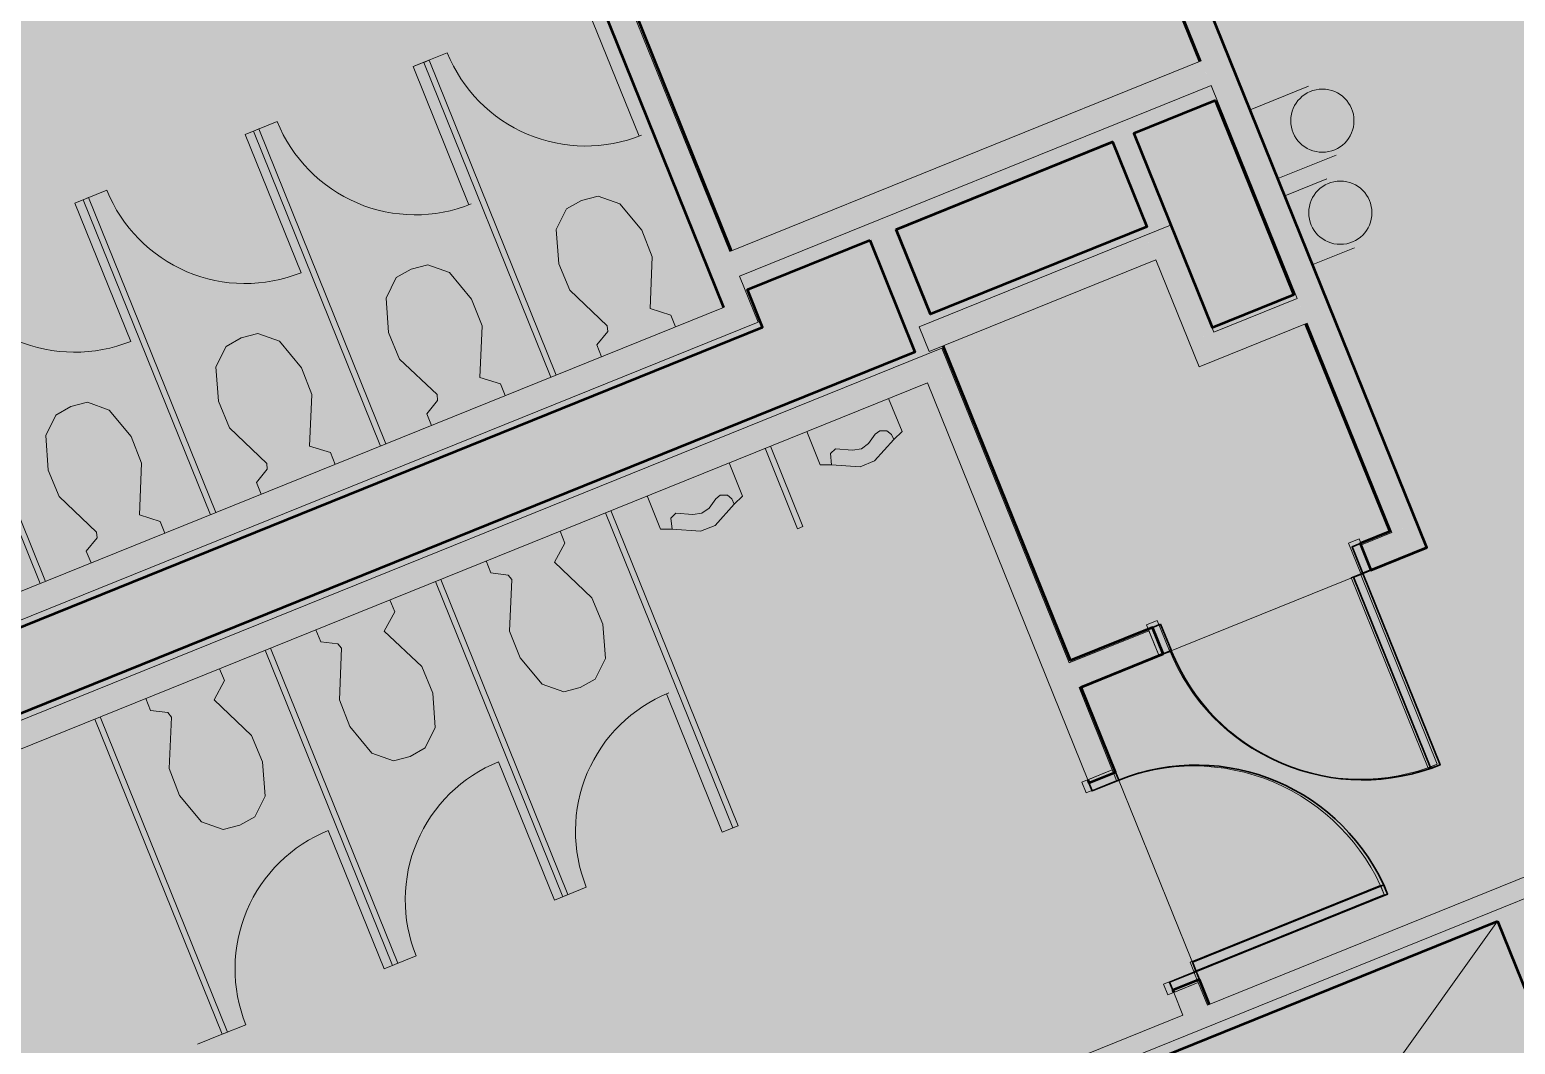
# Model space of a CAD drawing. Header units: inches. Extents: x 2359 to 5358, y 31 to 2545.
# Drawn here: x 4161.8 to 4420.8, y 844.9 to 1021.7 of the extents above; entities that cross this region are included whole.
import ezdxf

# ---------------------------------------------------------------- set-up
doc = ezdxf.new("R2010")
doc.units = ezdxf.units.IN
doc.header["$LTSCALE"] = 48
doc.header["$MEASUREMENT"] = 0
for name, color, linetype, lineweight in [('A-Anno-Nicn', 8, 'Continuous', 9), ('A-DETL-GENF', 247, 'Continuous', 9), ('A-DOOR', 8, 'Continuous', 13), ('A-Door-E', 8, 'Continuous', 30), ('A-DOOR-FRAM', 8, 'Continuous', 20), ('A-Eqpm', 8, 'Continuous', 9), ('A-Eqpm-E', 8, 'Continuous', 9), ('A-WALL', 8, 'Continuous', 13), ('A-Wall-E', 8, 'Continuous', 50), ('A-WALL-PATT', 8, 'Continuous', 13), ('AAHRPP_dwg', 8, 'Continuous', 9), ('I-WALL', 8, 'Continuous', 13)]:
    doc.layers.add(name, color=color, linetype=linetype, lineweight=lineweight)

# ---------------------------------------------------------------- blocks, each defined once
blk = doc.blocks.new('AAHRPP_dwg-4842287-FIRST FLOOR CONSTRUCTION')
at = {"layer": 'A-Wall-E'}
h = blk.add_hatch(color=256, dxfattribs=at)
h.paths.add_polyline_path([(4305.84, 652.06), (4322.34, 658.73), (4322.27, 658.89), (4305.77, 652.23), (4305.84, 652.06)], flags=0)
h.paths.add_polyline_path([(4305.52, 657.12), (4342.23, 671.94), (4304.36, 765.67), (4493.85, 842.23), (4449.87, 951.08), (4440.93, 947.47), (4465.14, 887.53), (4338.11, 836.21), (4349.31, 808.48), (4192.94, 745.31), (4181.64, 773.28), (4163.15, 765.81), (4178.44, 727.97), (4203.28, 738), (4207.85, 726.68), (4267.66, 750.84), (4304.8, 658.89)], flags=0)
h.paths.add_polyline_path([(4346.51, 673.68), (4531.71, 748.5), (4531.65, 748.67), (4346.62, 673.92), (4310.66, 762.93), (4495.68, 837.69), (4495.58, 837.94), (4310.38, 763.11), (4346.45, 673.83)], flags=0)
h.paths.add_polyline_path([(4175.82, 722.92), (4201.42, 733.26), (4201.34, 733.45), (4175.74, 723.1), (4175.79, 722.99)], flags=0)
h.paths.add_polyline_path([(4499.71, 730.38), (4534.91, 744.6), (4534.84, 744.78), (4499.64, 730.55)], flags=0)
h.paths.add_polyline_path([(4535.6, 744.88), (4535.84, 744.98), (4535.77, 745.15), (4535.53, 745.06), (4535.57, 744.96)], flags=0)
h.paths.add_polyline_path([(4531.21, 750.93), (4535.85, 752.8), (4535.37, 753.98), (4530.74, 752.11), (4530.8, 751.95)], flags=0)
h.paths.add_polyline_path([(4516.94, 786.27), (4521.57, 788.14), (4520.87, 789.89), (4516.23, 788.02), (4516.3, 787.85)], flags=0)
h.paths.add_polyline_path([(4367.14, 851.71), (4367.47, 851.89), (4365.74, 856.18), (4361.1, 854.31), (4361.26, 853.92), (4365.55, 855.65), (4366.25, 853.92)], flags=0)
h.paths.add_polyline_path([(4115.67, 883.33), (4320.87, 966.23), (4343.03, 911.38), (4356.92, 916.99), (4358.65, 912.7), (4344.76, 907.09), (4350.56, 892.74), (4346.28, 891.01), (4346.49, 890.47), (4351.13, 892.35), (4345.17, 907.16), (4359.45, 912.93), (4357.58, 917.56), (4343.27, 911.78), (4321.1, 966.66), (4318.61, 965.65), (4316.88, 969.94), (4360.73, 987.65), (4368.25, 969.02), (4382.8, 974.9), (4367.8, 1012.02), (4285.59, 978.81), (4288.83, 970.79), (4109.59, 898.37), (4115.43, 883.93)], flags=0)
h.paths.add_polyline_path([(4395.61, 927.54), (4405.41, 931.5), (4351.44, 1065.07), (4341.91, 1061.22), (4343.79, 1056.58), (4348.68, 1058.56), (4365.8, 1016.2), (4366.07, 1016.31), (4348.89, 1058.83), (4344.54, 1057.08), (4342.81, 1061.36), (4351.45, 1064.85), (4405.3, 931.55), (4395.74, 927.69), (4394.01, 931.98), (4399.28, 934.11), (4384.53, 970.61), (4384.26, 970.5), (4398.91, 934.26), (4393.74, 932.17), (4395.55, 927.69)], flags=0)
h.paths.add_polyline_path([(4282.81, 973.34), (4282.81, 973.35), (4254.21, 1044.12), (4258.41, 1045.82), (4253.7, 1045.38), (4282.81, 973.35)], flags=0)
h.paths.add_polyline_path([(4283.86, 983.09), (4284.2, 983.23), (4267.09, 1025.6), (4307.62, 1041.97), (4305.75, 1046.61), (4265.22, 1030.23), (4258.9, 1045.86), (4258.51, 1045.83), (4283.08, 985.02)], flags=0)
h.paths.add_polyline_path([(4062.74, 1014.34), (4069.28, 1016.98), (4059.34, 1041.59), (4227.75, 1109.63), (4225.79, 1114.48), (4050.84, 1043.8), (4061.67, 1016.98)], flags=0)
h.paths.add_polyline_path([(4267.02, 1025.76), (4265.29, 1030.04), (4305.72, 1046.38), (4307.46, 1042.09), (4267.03, 1025.76)], flags=0)
h.paths.add_polyline_path([(4386.69, 1073.92), (4402.46, 1080.29), (4402.39, 1080.45), (4386.8, 1074.15), (4362.63, 1133.97), (4362.46, 1133.9), (4386.6, 1074.15)], flags=0)
h.paths.add_polyline_path([(4239.66, 1080.15), (4244.29, 1082.02), (4242.86, 1085.57), (4242.51, 1085.43), (4243.52, 1082.94), (4239.23, 1081.21)], flags=0)
h.paths.add_polyline_path([(4389.36, 1080.17), (4396.65, 1083.12), (4359.12, 1176.02), (4337.46, 1167.27), (4350.83, 1134.19), (4365.19, 1139.99), (4389.31, 1080.29)], flags=0)
h.paths.add_polyline_path([(4240.78, 1089.72), (4241.13, 1089.86), (4234.06, 1107.35), (4263.23, 1119.13), (4257.66, 1132.92), (4249.18, 1129.49), (4251.11, 1124.71), (4230.08, 1116.21), (4240.36, 1090.76)], flags=0)
h.paths.add_polyline_path([(4011.86, 1140.28), (4023.83, 1145.12), (4022.33, 1148.82), (4010.36, 1143.98), (4011.06, 1142.25)], flags=0)
h.paths.add_polyline_path([(4140.19, 1187.48), (4140.2, 1187.49), (4138.7, 1191.17)], flags=0)
h.paths.add_polyline_path([(4233.86, 1219.94), (4326.29, 1257.31), (4326.24, 1257.45), (4233.79, 1220.11)], flags=0)
h.paths.add_polyline_path([(4236.69, 1226.27), (4328.5, 1263.35), (4323.55, 1275.61), (4306.89, 1268.88), (4310.27, 1260.52), (4274.07, 1245.89), (4275.57, 1242.18), (4236.62, 1226.45), (4236.62, 1226.45)], flags=0)
at = {"layer": 'A-Anno-Nicn', "flags": 128}
blk.add_lwpolyline([(4242.86, 1085.57), (4265.22, 1030.23), (4351.45, 1065.07), (4405.41, 931.5), (4345.15, 907.15), (4367.49, 851.85)], dxfattribs=at)
at = {"layer": 'A-Door-E'}
blk.add_line((4346.49, 890.47), (4351.13, 892.35), dxfattribs=at)
at = {"layer": 'A-Door-E', "flags": 128}
for points in [[(4393.74, 932.17), (4392.35, 931.62), (4394.22, 926.98), (4395.61, 927.54)], [(4392.6, 926.32), (4406.09, 892.95), (4407.71, 893.6), (4394.22, 926.98)], [(4358.97, 918.12), (4357.58, 917.56), (4359.45, 912.93), (4360.85, 913.49)], [(4364.51, 859.2), (4397.89, 872.69), (4398.54, 871.07), (4365.17, 857.57)]]:
    blk.add_lwpolyline(points, close=True, dxfattribs=at)
for points in [[(4351.11, 892.34), (4351.67, 890.95), (4347.04, 889.07), (4346.47, 890.46)], [(4365.74, 856.18), (4361.1, 854.31), (4360.54, 855.7), (4365.17, 857.57), (4365.73, 856.18)]]:
    blk.add_lwpolyline(points, dxfattribs=at)
at = {"layer": 'A-Door-E'}
for centre, start, end in [((4394.22, 926.98), 202.01, 292.01), ((4365.17, 857.57), 22.0218, 112.0218)]:
    blk.add_arc(centre, 36, start, end, dxfattribs=at)
at = {"layer": 'A-Eqpm'}
blk.add_line((4417.71, 866.36), (4362.56, 789.3), dxfattribs=at)
at = {"layer": 'A-Eqpm-E'}
for p, q in [((4229.07, 1015.49), (4234.64, 1017.74)), ((4311.57, 957.49), (4313.92, 951.69)), ((4283.76, 946.25), (4286.1, 940.45))]:
    blk.add_line(p, q, dxfattribs=at)
at = {"layer": 'A-Eqpm-E', "flags": 128}
for points in [[(4260.63, 1028.24), (4258.34, 1027.31), (4268.07, 1003.19)], [(4231.45, 1016.44), (4228.67, 1015.31), (4238.4, 991.21)], [(4253.61, 961.55), (4231.45, 1016.44), (4230.52, 1016.06), (4252.68, 961.17)], [(4389.6, 999.9), (4379.44, 995.79), (4374.6, 1007.77), (4384.76, 1011.88)], [(4204.97, 1005.75), (4199.4, 1003.5), (4209.14, 979.39)], [(4223.94, 949.56), (4201.78, 1004.46), (4200.85, 1004.08), (4223.01, 949.18)], [(4392.77, 983.75), (4385.49, 980.81), (4380.65, 992.79), (4387.93, 995.73)], [(4175.29, 993.77), (4169.73, 991.53), (4179.46, 967.42)], [(4194.27, 937.57), (4172.1, 992.48), (4171.17, 992.11), (4193.34, 937.2)], [(4274.42, 969.95), (4273.59, 971.99), (4269.98, 973.14), (4270.36, 982.13), (4268.54, 986.78), (4264.7, 991.4), (4260.94, 992.74), (4258.03, 991.99), (4255.42, 990.52), (4253.64, 986.93)], [(4253.64, 986.93), (4254.08, 980.95), (4256, 976.33), (4262.52, 970.13), (4262.6, 969.13), (4260.71, 966.79), (4261.54, 964.75)], [(4164.6, 925.58), (4142.43, 980.5), (4141.5, 980.13), (4163.67, 925.21)], [(4244.75, 957.97), (4243.92, 960), (4240.31, 961.15), (4240.69, 970.14), (4238.87, 974.8), (4235.03, 979.41), (4231.27, 980.75), (4228.36, 980), (4225.75, 978.53), (4223.97, 974.95)], [(4223.97, 974.95), (4224.41, 968.96), (4226.33, 964.34), (4232.85, 958.14), (4232.93, 957.14), (4231.04, 954.81), (4231.87, 952.76)], [(4215.08, 945.98), (4214.25, 948.03), (4210.63, 949.17), (4211.02, 958.16), (4209.2, 962.82), (4205.36, 967.43), (4201.59, 968.78), (4198.69, 968.03), (4196.08, 966.55), (4194.3, 962.97)], [(4194.3, 962.97), (4194.74, 956.98), (4196.66, 952.37), (4203.18, 946.16), (4203.25, 945.17), (4201.37, 942.83), (4202.2, 940.78)], [(4185.41, 933.99), (4184.58, 936.05), (4180.96, 937.19), (4181.34, 946.18), (4179.52, 950.84), (4175.69, 955.45), (4171.92, 956.8), (4169.01, 956.05), (4166.4, 954.57), (4164.63, 950.99)], [(4164.63, 950.99), (4165.07, 945), (4166.99, 940.39), (4173.5, 934.18), (4173.58, 933.18), (4171.7, 930.85), (4172.53, 928.79)], [(4313.92, 951.69), (4312.49, 950.29), (4312.04, 951.19), (4311.28, 951.83), (4310.04, 951.83), (4309.23, 951.24), (4308.08, 949.6), (4306.81, 948.7), (4305.27, 948.46), (4302.31, 948.71), (4301.42, 947.85), (4301.62, 945.9), (4299.62, 945.92), (4297.28, 951.71)], [(4291, 949.17), (4296.63, 935.14), (4295.67, 934.74), (4290.03, 948.78)], [(4312.49, 950.29), (4309.13, 946.58), (4306.61, 945.56), (4301.62, 945.9)], [(4286.1, 940.45), (4284.67, 939.05), (4284.23, 939.95), (4283.46, 940.6), (4282.22, 940.6), (4281.42, 940), (4280.27, 938.37), (4279, 937.46), (4277.45, 937.23), (4274.5, 937.47), (4273.6, 936.61), (4273.81, 934.66), (4271.8, 934.67), (4269.46, 940.47)], [(4263.15, 937.92), (4285.34, 882.99), (4284.42, 882.61), (4262.22, 937.55)], [(4284.67, 939.05), (4281.31, 935.35), (4278.79, 934.33), (4273.81, 934.66)], [(4254.29, 934.34), (4255.13, 932.26), (4253.32, 928.92), (4259.84, 922.72), (4261.77, 918.1), (4262.21, 912.12), (4260.43, 908.53), (4257.82, 907.06), (4254.92, 906.31), (4251.15, 907.65)], [(4251.15, 907.65), (4247.31, 912.26), (4245.49, 916.92), (4245.87, 925.91), (4245.23, 926.68), (4242.25, 927.05), (4241.41, 929.14)], [(4233.48, 925.93), (4255.67, 871), (4254.75, 870.62), (4232.55, 925.56)], [(4224.62, 922.35), (4225.46, 920.27), (4223.65, 916.93), (4230.17, 910.73), (4232.1, 906.12), (4232.54, 900.13), (4230.76, 896.55), (4228.15, 895.07), (4225.25, 894.32), (4221.48, 895.66)], [(4221.48, 895.66), (4217.64, 900.28), (4215.82, 904.93), (4216.2, 913.92), (4215.56, 914.69), (4212.58, 915.06), (4211.74, 917.15)], [(4203.81, 913.95), (4226, 859.01), (4225.08, 858.64), (4202.88, 913.57)], [(4194.95, 910.37), (4195.79, 908.28), (4193.98, 904.95), (4200.5, 898.74), (4202.43, 894.13), (4202.87, 888.14), (4201.09, 884.56), (4198.48, 883.08), (4195.58, 882.33), (4191.81, 883.67)], [(4191.81, 883.67), (4187.97, 888.29), (4186.15, 892.94), (4186.53, 901.93), (4185.89, 902.71), (4182.91, 903.08), (4182.07, 905.16)], [(4272.82, 905.97), (4282.56, 881.86), (4285.35, 882.99)], [(4174.14, 901.96), (4196.33, 847.02), (4195.41, 846.65), (4173.21, 901.58)], [(4243.56, 894.15), (4253.3, 870.04), (4258.87, 872.29)], [(4213.89, 882.16), (4223.63, 858.05), (4229.2, 860.3)], [(4199.53, 848.31), (4195.41, 846.65), (4191.07, 844.9)]]:
    blk.add_lwpolyline(points, dxfattribs=at)
at = {"layer": 'A-Eqpm-E'}
for centre in [(4387.18, 1005.89), (4390.31, 989.85)]:
    blk.add_circle(centre, 5.51, dxfattribs=at)
for centre, start, end in [((4258.75, 1027.47), 201.9818, 291.9826), ((4229.08, 1015.48), 201.9818, 291.9826), ((4199.4, 1003.5), 201.9818, 291.9826), ((4169.73, 991.53), 201.9818, 291.9826), ((4282.97, 882.03), 112.0004, 202.0012), ((4253.3, 870.04), 112.0004, 202.0012), ((4223.63, 858.05), 112.0004, 202.0012)]:
    blk.add_arc(centre, 26, start, end, dxfattribs=at)
at = {"layer": 'A-Wall-E', "flags": 128}
for points in [[(4384.26, 970.5), (4398.91, 934.26), (4393.74, 932.17), (4395.61, 927.54), (4405.41, 931.5), (4351.45, 1065.07), (4341.91, 1061.22), (4343.79, 1056.58)], [(4343.79, 1056.58), (4348.68, 1058.56), (4365.8, 1016.2)], [(4284.2, 983.23), (4267.09, 1025.6), (4307.62, 1041.97), (4305.75, 1046.61), (4265.22, 1030.23), (4258.9, 1045.86), (4258.51, 1045.83)], [(4258.41, 1045.82), (4253.7, 1045.38), (4282.81, 973.34)], [(4110.01, 897.34), (4289.59, 969.9), (4286.94, 976.46), (4308.27, 985.07)], [(4308.27, 985.07), (4316.16, 965.54), (4115.26, 884.36)], [(4346.28, 891.01), (4346.49, 890.47), (4351.13, 892.35), (4345.15, 907.15), (4359.45, 912.93), (4357.58, 917.56), (4343.27, 911.78), (4321.1, 966.66)], [(4417.71, 866.36), (4436.74, 819.26), (4362.56, 789.3), (4343.54, 836.39), (4417.71, 866.36)], [(4367.49, 851.85), (4365.74, 856.18), (4361.1, 854.31), (4361.26, 853.92)]]:
    blk.add_lwpolyline(points, dxfattribs=at)
for points in [[(4368.54, 1009.42), (4354.32, 1003.67), (4367.98, 969.86), (4382.2, 975.61)], [(4312.91, 986.94), (4350.61, 1002.18), (4356.58, 987.4), (4318.88, 972.16)]]:
    blk.add_lwpolyline(points, close=True, dxfattribs=at)
blk = doc.blocks.new('Single Flush - OTJ_SOLIDFLUSH_ALUM-4853661-FIRST FLOOR CONSTRUCTION')
at = {"layer": 'A-DOOR'}
for p, q in [((16.15625, 38.125), (16.15625, 2.3125)), ((17.90625, 38.125), (16.15625, 38.125)), ((17.90625, 2.3125), (17.90625, 38.125)), ((16.15625, 2.3125), (17.90625, 2.3125))]:
    blk.add_line(p, q, dxfattribs=at)
blk.add_arc((17.90625, 2.3125), 35.8125, 90, 180.5, dxfattribs=at)
at = {"layer": 'A-DOOR-FRAM'}
for p, q in [((-20, -3.4375), (-20, 2.3125)), ((-20, 2.3125), (-18, 2.3125)), ((-18, -3.4375), (-18, 2.3125)), ((18.000004, -3.4375), (18.000004, 2.3125)), ((18.000004, 2.3125), (20.000004, 2.3125)), ((20.000004, -3.4375), (20.000004, 2.3125)), ((-20, -3.4375), (-18, -3.4375)), ((18.000004, -3.4375), (20.000004, -3.4375))]:
    blk.add_line(p, q, dxfattribs=at)
blk = doc.blocks.new('Single Flush - OTJ_SOLIDFLUSH_ALUM-4857627-FIRST FLOOR CONSTRUCTION')
at = {"layer": 'A-DOOR'}
for p, q in [((16.15625, -2.3125), (17.90625, -2.3125)), ((16.15625, -38.125), (16.15625, -2.3125)), ((17.90625, -2.3125), (17.90625, -38.125)), ((17.90625, -38.125), (16.15625, -38.125))]:
    blk.add_line(p, q, dxfattribs=at)
blk.add_arc((17.90625, -2.3125), 35.8125, 179.5, 270, dxfattribs=at)
at = {"layer": 'A-DOOR-FRAM'}
for p, q in [((-20, 3.4375), (-20, -2.3125)), ((-20, 3.4375), (-18, 3.4375)), ((-18, 3.4375), (-18, -2.3125)), ((18.000004, 3.4375), (18.000004, -2.3125)), ((18.000004, 3.4375), (20.000004, 3.4375)), ((20.000004, 3.4375), (20.000004, -2.3125)), ((-20, -2.3125), (-18, -2.3125)), ((18.000004, -2.3125), (20.000004, -2.3125))]:
    blk.add_line(p, q, dxfattribs=at)

msp = doc.modelspace()

# ---------------------------------------------------------------- hatches: boundary and pattern name
at = {"layer": 'A-DETL-GENF'}
h = msp.add_hatch(color=256, dxfattribs=at)
h.paths.add_polyline_path([(4304.08, 651.35), (4305.84, 652.06), (4305.77, 652.23), (4304.01, 651.52)], flags=0)
h.paths.add_polyline_path([(4325.51, 660.01), (4539.08, 746.29), (4539.01, 746.46), (4535.77, 745.15), (4535.84, 744.98), (4535.6, 744.88), (4535.53, 745.06), (4534.84, 744.78), (4534.91, 744.6), (4499.71, 730.38), (4499.64, 730.55), (4325.51, 660.2)], flags=0)
h.paths.add_polyline_path([(4322.34, 658.73), (4325.51, 660.01), (4325.51, 660.2), (4322.27, 658.89)], flags=0)
h.paths.add_polyline_path([(4346.62, 673.92), (4531.65, 748.67), (4530.8, 750.76), (4531.21, 750.93), (4530.74, 752.11), (4535.37, 753.98), (4535.85, 752.8), (4536.36, 753.01), (4521.38, 790.1), (4520.87, 789.89), (4521.57, 788.14), (4516.94, 786.27), (4516.23, 788.02), (4515.82, 787.85), (4495.68, 837.69), (4310.66, 762.93), (4346.51, 674.18)], flags=0)
h.paths.add_polyline_path([(4178.73, 714.91), (4204.61, 725.37), (4201.42, 733.26), (4175.82, 722.92), (4175.74, 723.1), (4175.47, 722.99), (4177.84, 717.12)], flags=0)
h.paths.add_polyline_path([(4194.87, 749.86), (4344.75, 810.42), (4333.55, 838.14), (4362.85, 849.98), (4361.1, 854.31), (4365.74, 856.18), (4367.49, 851.85), (4460.59, 889.47), (4436.37, 949.4), (4454.12, 956.57), (4328.27, 1268.07), (4326.83, 1267.49), (4328.5, 1263.35), (4328.79, 1263.47), (4402.67, 1080.56), (4402.4, 1080.45), (4402.46, 1080.29), (4386.69, 1073.92), (4362.46, 1133.9), (4242.86, 1085.57), (4244.29, 1082.02), (4239.66, 1080.15), (4229.48, 1105.34), (4065.36, 1039.04), (4075.3, 1014.42), (4064.47, 1010.05), (4107.86, 902.66), (4282.8, 973.35), (4253.7, 1045.38), (4258.91, 1045.85), (4265.22, 1030.23), (4305.75, 1046.61), (4307.62, 1041.97), (4267.09, 1025.6), (4284.2, 983.23), (4365.8, 1016.2), (4348.68, 1058.56), (4343.79, 1056.58), (4341.91, 1061.22), (4351.45, 1065.07), (4405.41, 931.5), (4395.61, 927.54), (4393.74, 932.17), (4398.9, 934.27), (4384.26, 970.5), (4365.7, 963), (4358.17, 981.63), (4321.1, 966.66), (4343.27, 911.78), (4357.58, 917.56), (4359.45, 912.93), (4345.15, 907.15), (4351.13, 892.35), (4346.49, 890.47), (4318.32, 960.21), (4117.41, 879.04), (4161.84, 769.06), (4183.57, 777.84), (4194.67, 750.38)], flags=0)
h.paths.add_polyline_path([(4049.11, 1048.09), (4144.95, 1086.81), (4109.45, 1174.71), (4082.84, 1163.96), (4081.11, 1168.22), (4044.03, 1153.24), (4045.75, 1148.99), (4013.59, 1136), (4043.32, 1062.41)], flags=0)
h.paths.add_polyline_path([(4149.24, 1088.54), (4245.09, 1127.27), (4209.58, 1215.15), (4179.27, 1202.91), (4177.53, 1207.18), (4138.59, 1191.44), (4140.31, 1187.18), (4113.74, 1176.45), (4149.17, 1088.74)], flags=0)
h.paths.add_polyline_path([(4241.13, 1089.86), (4346.54, 1132.45), (4331.44, 1169.83), (4357.39, 1180.31), (4326.3, 1257.28), (4233.86, 1219.94), (4232.12, 1224.25), (4213.87, 1216.89), (4249.18, 1129.49), (4257.66, 1132.92), (4263.23, 1119.13), (4234.06, 1107.35), (4240.9, 1090.41)], flags=0)
h.paths.add_polyline_path([(4236.62, 1226.45), (4275.57, 1242.18), (4274.07, 1245.89), (4310.27, 1260.52), (4310.17, 1260.76), (4235.03, 1230.4), (4235.89, 1228.27)], flags=0)
h.paths.add_polyline_path([(3951.34, 1277.22), (4025.07, 1307.01), (4023.33, 1311.29), (4049.93, 1322.03), (4010.82, 1418.87), (3929.49, 1386.01), (3929.4, 1386.24), (3915.5, 1380.63), (3954.7, 1283.58), (3984.38, 1295.56), (3984.38, 1295.56), (3986.09, 1291.27), (3951.34, 1277.23)], flags=0)
h.paths.add_polyline_path([(4054.22, 1323.77), (4080.81, 1334.51), (4082.54, 1330.22), (4121.49, 1345.95), (4119.76, 1350.24), (4146.34, 1360.98), (4107.13, 1458.05), (4103.71, 1456.67), (4103.81, 1456.44), (4015.11, 1420.59), (4054.13, 1323.98)], flags=0)
h.paths.add_polyline_path([(4150.63, 1362.71), (4153.77, 1363.98), (4114.55, 1461.05), (4111.42, 1459.78), (4150.56, 1362.88)], flags=0)
h.paths.add_polyline_path([(4158.05, 1365.71), (4182.8, 1375.7), (4184.53, 1371.42), (4223.47, 1387.15), (4221.74, 1391.44), (4263.24, 1408.21), (4224.02, 1505.28), (4210.34, 1499.75), (4210.43, 1499.52), (4122.36, 1463.93), (4122.26, 1464.16), (4118.83, 1462.78), (4157.97, 1365.91)], flags=0)
h.paths.add_polyline_path([(3914.19, 1383.87), (3928.09, 1389.49), (3928, 1389.72), (4101.84, 1459.96), (4099.79, 1465.02), (3912.04, 1389.19)], flags=0)
h.paths.add_polyline_path([(3909.98, 1394.3), (3915.58, 1396.56), (4097.73, 1470.12), (4061.96, 1558.71), (3874.21, 1482.85), (3874.74, 1481.45), (3870.12, 1479.58), (3870.09, 1479.66), (3869.65, 1479.48), (3884.63, 1442.4), (3885.07, 1442.58), (3884.73, 1443.42), (3889.36, 1445.29), (3909.97, 1394.33)], flags=0)
h.paths.add_polyline_path([(4107.03, 1461.79), (4120.95, 1467.41), (4117.11, 1476.91), (4122.2, 1478.97), (4086.05, 1568.44), (4067.06, 1560.77), (4106.78, 1462.41)], flags=0)
h.paths.add_polyline_path([(4131.05, 1471.76), (4208.93, 1503.23), (4209.03, 1502.99), (4222.71, 1508.52), (4168.86, 1641.81), (4119.25, 1621.76), (4119.06, 1622.23), (4116.96, 1621.38), (4115.09, 1626.02), (4166.8, 1646.91), (4110.61, 1785.98), (3826.67, 1671.26), (3865.85, 1574.28), (3841.29, 1564.36), (3856.7, 1526.1), (3852.08, 1524.23), (3852.04, 1524.32), (3851.61, 1524.14), (3866.59, 1487.05), (3867.03, 1487.23), (3866.69, 1488.07), (3871.33, 1489.94), (3872.15, 1487.95), (4083.99, 1573.54), (4070.13, 1607.85), (4080.32, 1611.96), (4082.16, 1607.31), (4081.98, 1607.23), (4082.16, 1606.78), (4077.29, 1604.81), (4130.36, 1473.47)], flags=0)
h.paths.add_polyline_path([(3839.23, 1569.46), (3858.69, 1577.32), (3821.57, 1669.2), (3802.12, 1661.33), (3837.26, 1574.32)], flags=0)
h.paths.add_polyline_path([(2948.44, 1883.63), (3220.39, 1883.63), (3220.39, 1883.81), (2810.89, 1883.81), (2810.89, 1883.63), (2943.81, 1883.63)], flags=0)
h.paths.add_polyline_path([(2855.59, 1887.31), (2860.81, 1887.31), (2860.81, 1914.61), (2837.5, 1914.61), (2837.5, 1944.81), (2814.39, 1944.81), (2814.39, 1887.31), (2829.56, 1887.31)], flags=0)
h.paths.add_polyline_path([(2943.81, 1888.44), (2943.81, 1944.81), (2865.44, 1944.81), (2865.44, 1943.44), (2918.75, 1943.44), (2918.75, 1888.44)], flags=0)
h.paths.add_polyline_path([(3215.76, 1888.44), (3215.76, 1958.31), (3189.31, 1958.31), (3189.31, 2044.63), (2999.12, 2044.63), (2999.12, 2049.63), (2959.12, 2049.63), (2959.12, 2044.63), (2948.44, 2044.63), (2948.44, 1888.44), (3193.94, 1888.44)], flags=0)
h.paths.add_polyline_path([(2914.12, 1888.44), (2914.12, 1938.81), (2865.44, 1938.81), (2865.44, 1888.44)], flags=0)
h.paths.add_polyline_path([(2842.13, 1919.23), (2860.81, 1919.23), (2860.81, 1944.81), (2842.13, 1944.81), (2842.13, 1933.37)], flags=0)
h.paths.add_polyline_path([(2744.44, 1949.44), (2768.31, 1949.44), (2768.31, 2044.63), (2744.44, 2044.63), (2744.44, 2042.81)], flags=0)
h.paths.add_polyline_path([(2837.5, 1949.44), (2943.81, 1949.44), (2943.81, 2044.63), (2943.12, 2044.63), (2943.12, 2049.63), (2903.12, 2049.63), (2903.12, 2044.63), (2772.94, 2044.63), (2772.94, 1949.44), (2829.56, 1949.44)], flags=0)
h.paths.add_polyline_path([(3227.31, 1962.94), (3227.31, 2044.63), (3193.94, 2044.63), (3193.94, 1962.94), (3220.97, 1962.94)], flags=0)
at = {"layer": 'A-WALL-PATT'}
h = msp.add_hatch(color=256, dxfattribs=at)
h.paths.add_polyline_path([(4282.81, 973.35), (4287.1, 975.08), (4258.5, 1045.85), (4254.21, 1044.12)], flags=0)
h.paths.add_polyline_path([(4239.23, 1081.21), (4243.52, 1082.94), (4230.08, 1116.21), (4225.79, 1114.48), (4236.27, 1088.54)], flags=0)
for points in [[(4399.28, 934.11), (4403.57, 935.84), (4351.44, 1064.85), (4347.16, 1063.12), (4398.58, 935.84)], [(4285.59, 978.81), (4367.8, 1012.02), (4366.07, 1016.31), (4283.86, 983.09)], [(4363.97, 967.29), (4368.25, 969.02), (4360.73, 987.65), (4356.44, 985.92), (4363.27, 969.02)], [(4318.61, 965.65), (4358.17, 981.63), (4356.44, 985.92), (4316.88, 969.94), (4318.38, 966.23)], [(4109.59, 898.37), (4288.83, 970.79), (4287.1, 975.08), (4107.86, 902.66), (4109.11, 899.56)], [(4365.7, 963), (4384.53, 970.61), (4382.8, 974.9), (4363.97, 967.29)], [(4117.41, 879.04), (4322.6, 961.94), (4320.87, 966.23), (4115.67, 883.33), (4116.12, 882.21)], [(4334.86, 834.89), (4461.9, 886.22), (4460.59, 889.47), (4333.55, 838.14), (4334.33, 836.21)]]:
    msp.add_hatch(color=256, dxfattribs=at).paths.add_polyline_path(points, flags=0)
h = msp.add_hatch(color=256, dxfattribs=at)
h.paths.add_polyline_path([(4362.85, 849.98), (4367.14, 851.71), (4365.55, 855.65), (4361.26, 853.92), (4362.79, 850.13)], flags=0)
h.paths.add_polyline_path([(4346.28, 891.01), (4350.56, 892.74), (4322.6, 961.94), (4318.32, 960.21), (4338.11, 911.23)], flags=0)
h = msp.add_hatch(color=256, dxfattribs=at)
h.paths.add_polyline_path([(4344.76, 907.09), (4358.65, 912.7), (4356.92, 916.99), (4343.03, 911.38)], flags=0)
h.paths.add_polyline_path([(4395.74, 927.69), (4405.3, 931.55), (4403.57, 935.84), (4394.01, 931.98)], flags=0)

# ---------------------------------------------------------------- linework, layer by layer
at = {"layer": 'A-WALL'}
for p, q in [((4405.3, 931.55), (4351.44, 1064.85)), ((4348.89, 1058.83), (4366.07, 1016.31)), ((4254.21, 1044.12), (4282.81, 973.35)), ((4283.86, 983.09), (4258.5, 1045.85)), ((4366.07, 1016.31), (4283.86, 983.09)), ((4285.59, 978.81), (4367.8, 1012.02)), ((4367.8, 1012.02), (4382.8, 974.9)), ((4360.73, 987.65), (4316.88, 969.94)), ((4368.25, 969.02), (4360.73, 987.65)), ((4318.61, 965.65), (4358.17, 981.63)), ((4358.17, 981.63), (4365.7, 963)), ((4288.83, 970.79), (4285.59, 978.81)), ((4382.8, 974.9), (4368.25, 969.02)), ((4282.81, 973.35), (4107.86, 902.66)), ((4109.59, 898.37), (4288.83, 970.79)), ((4316.88, 969.94), (4318.61, 965.65)), ((4365.7, 963), (4384.53, 970.61)), ((4384.53, 970.61), (4399.28, 934.11)), ((4320.87, 966.23), (4115.67, 883.33)), ((4343.03, 911.38), (4320.87, 966.23)), ((4117.41, 879.04), (4318.32, 960.21)), ((4318.32, 960.21), (4346.28, 891.01)), ((4399.28, 934.11), (4394.01, 931.98)), ((4394.01, 931.98), (4395.74, 927.69)), ((4395.74, 927.69), (4405.3, 931.55)), ((4356.92, 916.99), (4343.03, 911.38)), ((4358.65, 912.7), (4356.92, 916.99)), ((4344.76, 907.09), (4358.65, 912.7)), ((4350.56, 892.74), (4344.76, 907.09)), ((4346.28, 891.01), (4350.56, 892.74)), ((4365.55, 855.65), (4361.26, 853.92)), ((4367.14, 851.71), (4365.55, 855.65)), ((4361.26, 853.92), (4362.85, 849.98))]:
    msp.add_line(p, q, dxfattribs=at)
at = {"layer": 'I-WALL'}
for p, q in [((4460.59, 889.47), (4367.14, 851.71)), ((4338.11, 836.21), (4465.14, 887.53)), ((4362.85, 849.98), (4333.55, 838.14))]:
    msp.add_line(p, q, dxfattribs=at)

# ---------------------------------------------------------------- block references
at = {"layer": 'A-DOOR'}
for name, p, rotation in [('Single Flush - OTJ_SOLIDFLUSH_ALUM-4857627-FIRST FLOOR CONSTRUCTION', (4376.33, 922.34), 21.99999999999988), ('Single Flush - OTJ_SOLIDFLUSH_ALUM-4853661-FIRST FLOOR CONSTRUCTION', (4355.91, 873.33), 291.9999999999998)]:
    msp.add_blockref(name, p, dxfattribs=dict(at, rotation=rotation))
at = {"layer": 'AAHRPP_dwg'}
msp.add_blockref('AAHRPP_dwg-4842287-FIRST FLOOR CONSTRUCTION', (0, 0), dxfattribs=at)

doc.saveas('drawing.dxf')
